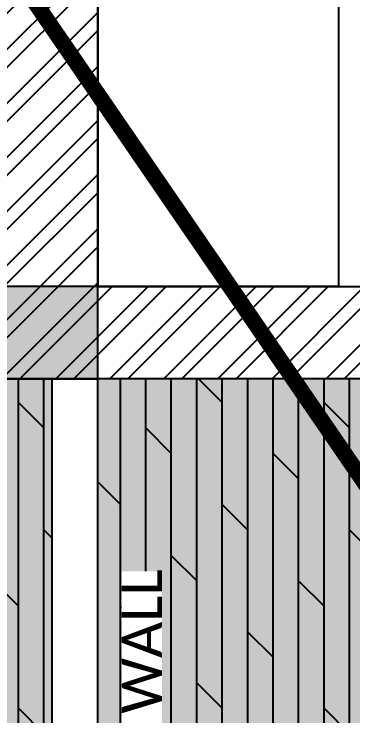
# Model space of a CAD drawing. Header units: millimetres. Extents: x -4167 to 87328, y -21481 to 19784.
# Drawn here: x 6496 to 7341, y -841 to 909 of the extents above; entities that cross this region are included whole.
import ezdxf

# ---------------------------------------------------------------- set-up
doc = ezdxf.new("R2010")
doc.units = ezdxf.units.MM
doc.header["$LTSCALE"] = 150
doc.linetypes.add('DASHED', pattern=[19.05, 12.7, -6.35])
for name, color, linetype in [('ad-Column', 3, 'Continuous'), ('ad-Column Hatch', 125, 'Continuous'), ('ad-Elevation 10', 8, 'Continuous'), ('ad-Furniture', 8, 'Continuous'), ('ad-Wall', 240, 'Continuous'), ('ad-Wall hatch', 8, 'Continuous')]:
    doc.layers.add(name, color=color, linetype=linetype)
doc.layers.add('ad-Primary Roof', color=5, linetype='Continuous', true_color=0x0000ff)
doc.layers.add('ad-Verandah', color=7, linetype='Continuous', true_color=0xa57c52)
doc.styles.add('6 U T S R N_Corridor-Basement$0$Standard', font='arial.ttf')

# ---------------------------------------------------------------- blocks, each defined once
blk = doc.blocks.new('zw$FE9C')
at = {"layer": 'ad-Verandah', "transparency": 33554559}
h = blk.add_hatch(color=256, dxfattribs=at)
h.dxf.hatch_style = 1
h.paths.add_polyline_path([(11895, -1910), (11895, 4510), (10375, 4510), (10375, 0), (4385, 0), (4385, -1910)])
at = {"layer": 'ad-Verandah', "transparency": 33554687}
h = blk.add_hatch(dxfattribs=at)
h.set_pattern_fill('DOLMIT', color=256, scale=10, angle=270)
h.set_pattern_definition([(270, (-416593.45, 196727.19), (63.5, -1e-14), []), (315, (-416593.45, 196727.2), (126.999913, 126.999913), [89.80256, -179.60512])])
h.paths.add_polyline_path([(11895, -1910), (11895, 4510), (10375, 4510), (10375, 0), (4385, 0), (4385, -1910)])
at = {"layer": 'ad-Verandah', "lineweight": 9}
blk.add_lwpolyline([(11895, -1910), (11895, 4510), (10375, 4510), (10375, 0), (4385, 0), (4385, -1910)], close=True, dxfattribs=at)
blk = doc.blocks.new('zw$7282')
at = {"layer": 'ad-Elevation 10', "insert": (225.1, -839.9, 0), "char_height": 100, "width": 720.07, "attachment_point": 5, "rotation": 90, "style": '6 U T S R N_Corridor-Basement$0$Standard', "bg_fill": 3, "box_fill_scale": 1, "bg_fill_color": 257, "bg_fill_transparency": 0}
blk.add_mtext('{\\fCalibri Light|b0|i0|c0|p34;JAALI WALL}', dxfattribs=at)
blk.add_wipeout([(0, 0), (115, 0), (115, -1610), (0, -1610)])
at = {"layer": 'ad-Elevation 10'}
blk.add_lwpolyline([(115, -1610), (115, 0), (0, 0), (0, -1610)], close=True, dxfattribs=at)
blk = doc.blocks.new('zw$BB2B')
at = {"layer": 'ad-Furniture'}
blk.add_lwpolyline([(6705, 2110), (7305, 2110), (7305, 230), (6705, 230)], close=True, dxfattribs=at)
blk.add_blockref('zw$7282', (6590, 0), dxfattribs=at)
blk = doc.blocks.new('zw$6EBD')
at = {"layer": 'ad-Wall hatch', "transparency": 33554610}
h = blk.add_hatch(dxfattribs=at)
h.set_pattern_fill('ANSI32', color=256, scale=10, angle=1e-14)
h.paths.add_polyline_path([(230, 4280), (230, 230), (6475, 230), (6475, 4280), (3605, 4280), (3605, 4510), (6705, 4510), (6705, 230), (7405, 230), (7405, 0), (0, 0), (0, 4510), (1910, 4510), (1910, 7945), (0, 7945), (0, 12355), (10375, 12355), (10375, 9605), (10145, 9605), (10145, 12125), (5915, 12125), (5915, 7945), (3605, 7945), (3605, 8175), (5685, 8175), (5685, 12125), (230, 12125), (230, 8175), (2705, 8175), (2705, 7945), (2140, 7945), (2140, 4510), (2705, 4510), (2705, 4280)])
at = {"layer": 'ad-Wall'}
blk.add_lwpolyline([(6705, 4510), (6705, 230), (7405, 230), (7405, 0), (0, 0), (0, 4510)], dxfattribs=at)
blk = doc.blocks.new('zw$6AA0')
at = {"layer": 'ad-Column Hatch', "transparency": 33554687}
h = blk.add_hatch(color=256, dxfattribs=at)
h.dxf.hatch_style = 1
h.paths.add_polyline_path([(0, -230), (380, -230), (380, 0), (0, 0)])
at = {"layer": 'ad-Column'}
blk.add_lwpolyline([(0, -230), (380, -230), (380, 0), (0, 0)], close=True, dxfattribs=at)
blk = doc.blocks.new('1215E_Columns')
at = {"layer": 'ad-Column', "rotation": 179.9999999999996}
blk.add_blockref('zw$6AA0', (6705, 0), dxfattribs=at)
blk = doc.blocks.new('1215E_Roof Plan')
at = {"layer": 'ad-Primary Roof', "linetype": 'DASHED', "ltscale": 2, "const_width": 40}
blk.add_lwpolyline([(1460, -2510), (8915, -2510), (5187.5, 2920)], close=True, dxfattribs=at)
blk = doc.blocks.new('1215_East Villa')
at = {"layer": 'ad-Verandah'}
blk.add_blockref('zw$FE9C', (0, 0), dxfattribs=at)
at = {"layer": 'ad-Furniture'}
blk.add_blockref('zw$BB2B', (0, 0), dxfattribs=at)
blk.add_blockref('zw$6EBD', (0, 0))
blk.add_blockref('1215E_Columns', (0, 0))
blk.add_blockref('1215E_Roof Plan', (0, 0))

msp = doc.modelspace()

# ---------------------------------------------------------------- block references
msp.add_blockref('1215_East Villa', (0, 0))

doc.saveas('drawing.dxf')
